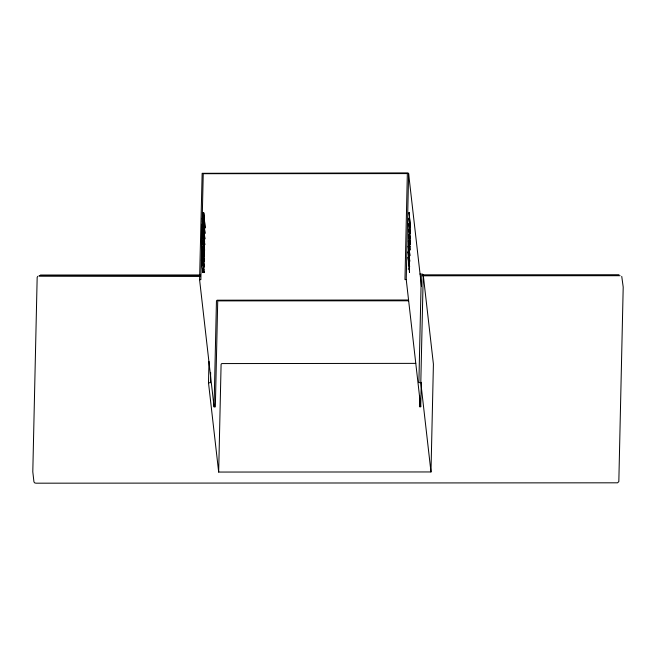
<?xml version="1.0" encoding="UTF-8"?>
<svg xmlns="http://www.w3.org/2000/svg" width="656" height="656" viewBox="0 0 656 656"><rect width="100%" height="100%" fill="white"/><g stroke="black" fill="none" stroke-linecap="round" stroke-linejoin="round"><path stroke-width="0.98" d="M39.155 275.741L200.023 276.053M408.573 300.792L217.726 300.883L215.348 406.859L214.069 406.859L199.58 279.669L202.146 173.307L407.999 172.913L408.622 173.594L421.488 286.541M419.914 274.044L422.603 274.151L423.235 274.831L433.411 364.154L430.984 471.951L218.669 472.058L208.493 382.743L208.977 361.382M210.658 372.51L210.428 382.743L208.493 382.743M214.069 406.859L216.455 300.883L217.111 300.202L408.59 300.005M218.669 472.058L221.097 364.26L221.753 363.572L415.773 363.367M419.709 395.543L419.455 406.753L420.726 406.753L406.236 279.571L408.622 173.594M421.291 275.233L418.881 382.637L420.808 382.637L430.984 471.951M420.808 382.637L423.235 274.831M420.726 406.753L421.275 382.3M202.319 218.079L202.647 224.467M37.843 276.307L37.171 277.316L32.8 471.812L33.948 481.881L34.629 482.865L35.9 483.185L617.567 482.816L618.829 481.586L623.2 287.09L621.749 276.373M203.786 212.839L205.107 227.894L203.786 212.839L202.442 212.487L202.663 217.907M202.442 215.98L203.721 215.98M202.319 221.58L203.598 221.572L204.975 233.487L203.598 218.079L203.598 221.572M202.261 224.032L202.196 227.173L203.467 227.173L204.852 239.079L203.467 223.671L203.467 227.173M203.409 229.625L204.729 244.672L203.409 229.625L202.064 229.264L202.392 235.652M202.064 232.765L203.344 232.765M202.015 235.217L201.941 238.358L203.221 238.358L204.598 250.264L203.221 234.856L203.221 238.358M203.163 240.809L204.475 255.856L203.163 240.809L201.818 240.449L202.032 245.877M203.45 241.17L204.729 241.17M408.836 241.072L410.115 241.072L410.139 244.557L408.729 229.165L410.115 241.072M201.818 243.95L203.089 243.95M203.385 244.311L204.656 244.311M408.713 246.664L409.984 246.664L409.984 250.157L408.598 234.758L409.984 246.664M201.761 246.402L201.687 249.542L202.966 249.542L204.352 261.449L202.966 246.041L202.966 249.542M202.909 251.994L204.221 267.041L202.909 251.994L201.564 251.633L201.786 257.062M201.564 255.135L202.835 255.135M201.507 257.587L201.441 260.727L202.712 260.727L204.098 272.634L202.712 257.226L202.712 260.727M204.098 269.14L202.827 269.14L202.86 272.617L201.441 260.727M408.204 269.034L409.483 269.034L409.516 272.519L408.098 257.127L409.483 269.034M202.753 272.281L204.032 272.273M40.426 275.028L200.178 274.954M422.39 274.839L619.002 274.741M39.122 275.987L199.99 275.914M422.341 275.799L620.1 275.7M199.58 279.669L200.859 279.669L203.237 173.701L407.343 173.594L404.965 279.571L406.236 279.571M202.737 214.766L203.065 217.653M202.827 222.286L203.048 224.213M202.196 227.173L202.409 229.092M201.941 238.358L202.269 241.244M201.999 241.769L202.327 244.655M202.089 249.288L202.417 252.175M201.687 249.542L202.015 252.429M202.073 255.848L202.294 257.767M202.056 262.4L202.384 265.286M408.13 252.322L409.606 266.943L408.221 251.535L408.13 252.322M408.253 246.73L409.729 261.35L408.352 245.943L408.253 246.73M408.376 241.137L409.861 255.75L408.475 240.35L408.376 241.137M408.754 224.36L410.238 238.973L408.852 223.573L408.754 224.36M408.885 218.768L410.361 233.38L408.975 217.972L408.885 218.768M409.008 213.175L410.484 227.788L409.106 212.38L409.008 213.175"/></g></svg>
